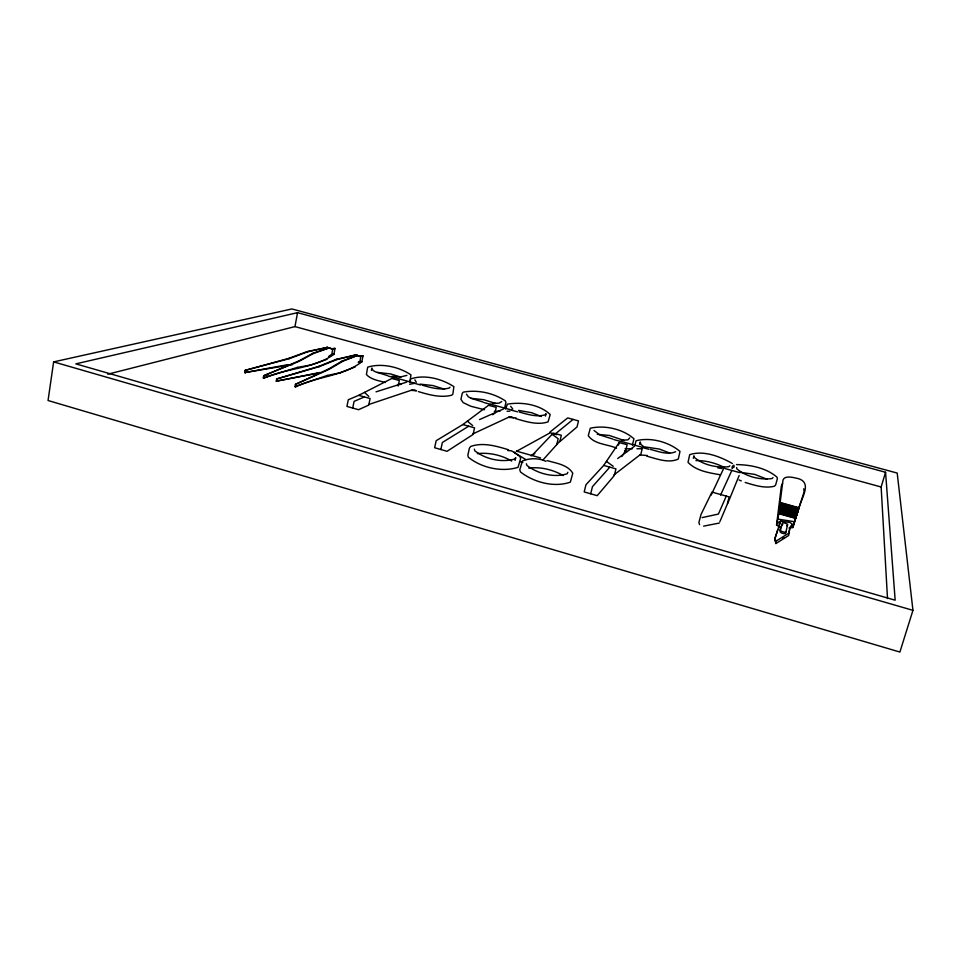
<?xml version="1.0" encoding="UTF-8"?>
<svg xmlns="http://www.w3.org/2000/svg" width="961" height="961" viewBox="0 0 961 961"><rect width="100%" height="100%" fill="white"/><g stroke="black" fill="none" stroke-linecap="round" stroke-linejoin="round"><path stroke-width="1.44" d="M791.948 525.679L789.666 528.598L788.681 535.493L775.923 543.542L775.119 537.884L775.839 535.685M779.815 527.145L776.572 525.042L778.999 512.862L795.78 517.583L796.789 514.363L779.419 509.486L779.203 510.147L779.515 508.645L797.041 513.57L798.879 507.708C801.991 497.017 813.186 481.281 796.164 478.134C791.804 477.112 782.638 475.034 782.735 482.038L780.008 503.588L780.224 502.927L798.747 508.105L798.567 508.753L798.747 508.105M795.78 517.583L795.336 519.072L795.528 518.399L778.903 513.715L778.686 514.387L779.107 512.009L796.044 516.766L795.864 517.426L796.044 516.766M779.107 512.009L778.89 512.681L779.419 509.486M779.515 508.645L779.299 509.318L779.719 507L797.534 511.985L797.354 512.633L797.534 511.985M779.719 507L779.503 507.66L780.02 504.537L798.267 509.642L797.606 511.853L798.267 509.642M780.02 504.537L779.803 505.198L780.224 502.927M776.572 525.042L781.341 486.158L782.566 483.467M53.624 361.889L48.05 400.509L899.892 652.051L912.95 610.331L897.19 473.064L291.904 308.949L53.624 361.889L912.95 610.331M778.674 514.363L778.83 513.739M292.624 364.555L244.743 372.604L245.139 370.369L288.853 358.381L307.136 351.57L327.533 347.377L307.772 351.762L289.501 358.573L245.139 370.369M245.427 372.808L245.824 370.574M335.065 348.411L331.413 348.807L335.065 348.411L333.911 354.309C313.839 368.82 286.51 367.931 264.047 378.166L263.314 377.973L263.722 375.739L298.439 361.12L313.01 353.24L329.263 347.858L313.67 353.408L299.123 361.3L263.722 375.739M264.047 378.166L264.455 375.931M267.074 374.334L266.593 376.952L297.249 367.438L310.751 365.024L327.052 359.294M320.842 372.676L276.263 381.193L276.672 378.958L318.656 366.417L336.23 359.366L355.822 354.933L336.867 359.558L319.304 366.609L276.672 378.958M276.96 381.397L277.369 379.163M107.8 374.213L294.955 326.596L297.55 312.661L885.562 472.271L895.159 600.193L75.823 363.859L297.55 312.661M363.018 355.87L359.474 356.303L363.018 355.87L361.829 361.78C343.137 376.412 316.914 376.304 295.736 386.815L295.003 386.61L295.423 384.364L328.326 369.168L342.152 361.048L357.564 355.414L342.813 361.228L329.01 369.36L295.423 384.364M295.736 386.815L296.156 384.568M352.723 408.065L354.056 401.386L364.411 396.929M371.39 370.429L371.871 368.027L372.988 370.393L375.295 371.763L387.151 375.511M398.166 386.034L399.308 380.496L391.824 378.49L358.729 395.331L348.278 399.752L346.945 406.431L358.513 409.71L368.772 405.086L370.093 398.527L358.729 395.331M409.83 382.202L410.948 374.874C399.019 366.802 381.529 362.862 367.679 367.15L366.393 374.514C371.162 379.727 378.874 380.676 385.361 382.514M409.927 382.562L410.683 378.958C424.354 374.177 441.916 378.778 453.868 386.634L452.895 394.046L451.718 395.199C440.691 398.07 428.99 394.779 418.359 391.595M440.847 449.52L442.372 442.48L468.692 426.203M504.561 408.425L505.93 402.419L505.366 400.917C493.522 392.881 477.461 389.541 463.382 392.124L462.253 393.289L460.932 399.332L463.13 402.575L470.71 406.227L484.512 409.758M505.606 409.05L507.36 404.185C521.487 401.662 539.77 404.413 550.209 414.563L548.058 421.891C537.475 425.411 525.871 421.543 515.54 418.588M515.084 460.391L515.733 457.604L514.892 458.998C501.75 462.89 485.449 459.262 474.77 450.769L474.374 449.123M732.498 467.923L734.18 466.95L733.856 465.184L732.366 466.349L732.018 468.379M545.44 416.089L546.004 413.674L545.404 414.708C536.839 417.434 527.517 414.335 519.18 411.969M556.755 444.619L558.161 438.745L552.155 434.3M590.691 493.798L592.457 486.638L609.815 467.142M618.548 445.063L619.172 442.565L627.149 444.703L625.719 450.385L621.791 456.571M797.846 511.072L779.815 506.171L779.611 506.831L779.815 506.171M632.386 445.099L633.948 438.793C622.884 428.954 604.697 424.894 590.306 428.222L588.276 435.717C594.643 444.571 607.46 444.054 616.566 448.198M634.801 445.676L636.038 440.775C650.477 437.003 668.652 441.82 680.004 451.418L678.286 459.058C668.46 463.61 656.735 458.757 646.849 456.199M629.707 437.904L627.929 439.85L621.779 440.294M639.618 444.39L640.23 441.94L640.963 444.511L643.113 446.096M642.272 448.547L640.831 454.229L613.875 474.998M780.044 503.756L779.912 504.393L780.116 503.732L798.507 508.874L798.327 509.522L798.507 508.874M779.851 505.378L779.707 506.015L779.924 505.354L798.026 510.423M779.551 507.84L779.407 508.489L779.623 507.816L797.294 512.778L797.101 513.45L797.294 512.778M779.143 511.18L778.999 511.829L779.215 511.168L796.297 515.961L796.116 516.61L796.297 515.961M779.239 510.339L779.095 510.988L779.311 510.327L796.549 515.156L796.369 515.805L796.549 515.156M693.325 458.301L693.974 455.838L693.926 457.052C702.996 465.04 716.87 468.067 728.75 466.686L729.88 465.761M711.164 495.083L723.765 468.211M739.141 475.527L727.657 503.684M796.789 514.363L796.609 515.012L797.041 513.57M776.08 541.079L788.969 533.091L790.086 527.108L792.369 524.213L790.206 522.556L780.548 521.066L778.77 526.808M789.041 528.057L792.825 527.541L795.528 518.399M778.999 512.862L778.806 513.498M887.508 598.559L881.141 486.987L885.562 472.271M792.825 527.541L804.105 491.864L803.756 488.777M780.548 521.066L777.365 531.169M777.785 529.667L775.971 535.469M777.077 531.889L774.686 539.409L775.923 543.542M567.843 472.259L567.242 473.725C554.137 478.122 537.812 473.749 526.988 465.496L526.364 463.767M719.837 521.751L727.141 504.501L729.195 496.921L711.969 492.092L701.049 514.399L698.887 522.484L699.572 524.658M726.276 496.104L718.408 514.063L702.095 517.607M720.57 495.083L731.838 470.446M603.7 465.412L615.941 468.86L614.259 475.599L597.213 495.66L584.192 491.936L585.946 484.776L603.7 465.412L619.172 442.565M501.738 401.542L499.035 403.176L492.272 403.392M642.392 447.526L648.759 449.255M543.121 459.802L559.951 441.051L561.344 435.261L553.284 433.099L531.913 455.586M620.301 441.363L614.007 439.621M772.992 477.581L772.019 478.554C759.983 480.176 746.132 476.656 736.799 468.812L736.667 467.539M450.012 387.187L449.051 388.1C440.138 390.31 430.732 387.667 422.155 385.121M329.155 356.579L331.629 355.053L332.77 349.131L328.614 347.678M559.819 441.628L577.044 426.912L578.498 420.894L567.699 417.915L549.932 432.078M555.626 433.663L573.092 419.404M492.693 414.744L494.975 412.942L496.236 407.344L488.56 405.29L462.842 424.558L436.162 440.715L434.636 447.742L447.069 451.298L473.076 434.48L474.554 427.849L462.842 424.558M406.899 375.379L400.317 377L391.824 376.34M514.724 452.511L511.192 450.781L507.828 450.565M617.731 458.481L634.464 446.252M328.722 356.459L330.98 354.885M675.643 451.73C667.679 455.274 658.273 451.406 650.285 449.34M511.444 410.191L517.571 411.849M490.254 404.281L484.212 402.611M530.977 455.766L534.821 453.544M516.297 451.43L550.209 432.774L556.743 434.72M472.8 433.928L509.798 416.702M479.527 419.573L503.624 408.918M393.878 377.637L388.04 375.991M298.102 385.541L327.088 375.499L339.834 372.856L355.294 366.874M295.003 386.61L297.069 385.89M368.58 404.569L412.798 389.758M376.039 391.848L406.755 382.094M263.314 377.973L265.5 377.289M276.263 381.193L320.181 372.472M703.632 526.123L719.272 523.072M244.743 372.604L287.675 364.7M528.766 468.115C540.562 466.638 552.995 469.641 563.242 475.575M477.329 453.604C489.065 452.343 501.486 455.009 511.636 461.04M791.648 524.778L793.666 524.61M782.771 524.334C781.365 524.898 777.881 531.998 781.389 532.911A2.943 0.733 16 0 0 783.936 533.631L785.497 533.559L787.696 524.502A2.679 0.649 15.9 0 0 787.263 524.081A2.835 0.685 15.9 0 0 782.903 522.856A2.667 0.649 15.9 0 0 782.29 523.084L780.476 530.388A2.727 0.673 16 0 0 780.909 530.928A2.895 0.709 16 0 0 785.377 532.19A2.739 0.673 16 0 0 785.93 532.046M739.417 472.199L754.697 474.386L766.95 479.167M736.522 464.583C750.577 464.788 766.097 467.851 777.005 477.161L777.353 478.782L775.623 484.981L774.422 486.218C764.668 488.705 754.505 485.197 745.171 482.458M695.968 460.595C705.806 460.343 715.657 463.046 724.39 467.478M397.89 384.46L400.821 384.424M409.626 384.28L414.563 383.343L420.486 384.977M494.278 411.356L499.948 411.296M507.048 411.224L509.883 411.2M643.798 446.769L659.318 449.039L669.781 453.063M625.046 448.787L632.47 448.763M636.927 448.751L641.383 448.727M597.237 434.288L609.442 435.489L624.194 440.534M471.082 398.322L483.683 399.68L495.732 403.476M420.053 384.124L432.81 385.541L444.607 389.265M377.493 372.424L390.394 373.901L400.905 377.108M639.798 454.985L647.161 455.478M508.477 417.35L516.165 417.987M720.39 474.794C709.194 472.848 696.148 470.938 688.016 462.337L689.71 454.661C703.644 450.06 720.065 456.499 732.39 463.538M722.083 468.536L717.867 467.923M411.272 390.334L416.497 390.815L414.155 389.83M518.472 410.395L531.721 412.725L541.331 416.485M778.23 519.168L794.495 521.691M780.356 522.568L777.401 522.111L779.047 523.012A11.568 2.811 15.8 0 1 779.623 523.385M483.227 402.106L470.89 398.214L468.283 396.749L466.481 394.166M612.89 439.081L599.832 434.973L594.03 430.468M547.109 460.571C555.938 463.238 567.771 464.607 572.78 473.268L570.341 482.134C554.185 487.816 533.775 482.35 520.502 471.971L519.757 469.797L522.412 460.992C529.571 457.965 538.965 457.965 545.932 461.352M356.915 355.234L360.843 356.627L359.57 356.279L360.843 356.627L359.654 362.561L359.018 362.381M332.134 348.963L332.77 349.131L326.92 347.197M313.01 353.24L313.67 353.408M342.152 361.048L342.813 361.228M298.439 361.12L299.123 361.3M328.326 369.168L329.01 369.36M310.751 365.024L311.424 365.204M339.834 372.856L340.494 373.036M297.249 367.438L297.934 367.619M327.088 375.499L327.785 375.691M294.955 326.596L881.141 486.987M725.111 468.584L739.922 472.68M490.458 404.161L511.684 410.035M394.178 377.505L414.816 383.223M620.446 441.219L642.537 447.345M624.554 450.733L627.317 451.502M780.272 502.507L798.879 507.708M780.176 503.312L798.639 508.477M780.068 504.117L798.399 509.246M779.972 504.933L798.147 510.015M779.876 505.75L797.906 510.796M779.767 506.567L797.666 511.576M779.671 507.384L797.414 512.357M779.575 508.213L797.174 513.15M779.467 509.054L796.921 513.943M779.371 509.883L796.669 514.736M779.263 510.723L796.429 515.54M779.155 511.564L796.176 516.345M779.059 512.417L795.924 517.15M778.951 513.27L795.66 517.967M516.501 451.141L540.635 457.953M520.033 461.616L522.88 462.421M336.23 359.366L336.867 359.558M307.136 351.57L307.772 351.762M318.656 366.417L319.304 366.609M288.853 358.381L289.501 358.573M317.43 372.736L318.091 372.928M508.549 449.784C496.573 446.132 482.975 442.06 470.71 446.445L469.424 448.102L467.863 455.13L468.319 457.208C481.425 467.887 501.786 472.392 518.003 467.358L520.646 458.613L519.913 456.547L514.375 452.415M355.198 354.741L360.195 356.447M741.267 480.908L739.069 479.947M511.036 416.738L513.534 417.771M514.507 452.691L525.823 459.574M786.591 525.415L787.263 525.979M606.427 461.4L613.238 466.313M467.358 421.17L472.68 425.591M512.79 408.978L510.663 406.299M364.543 392.376L368.808 396.449M416.317 382.298L414.888 379.835M782.65 538.172A2.871 0.721 16.1 0 0 783.9 538.208A2.727 0.685 16.1 0 0 784.212 538.088M361.841 361.78L360.567 361.432L361.829 361.78M333.923 354.309L332.65 353.96L333.911 354.309M359.654 362.561L358.381 362.213L359.654 362.561"/></g></svg>
